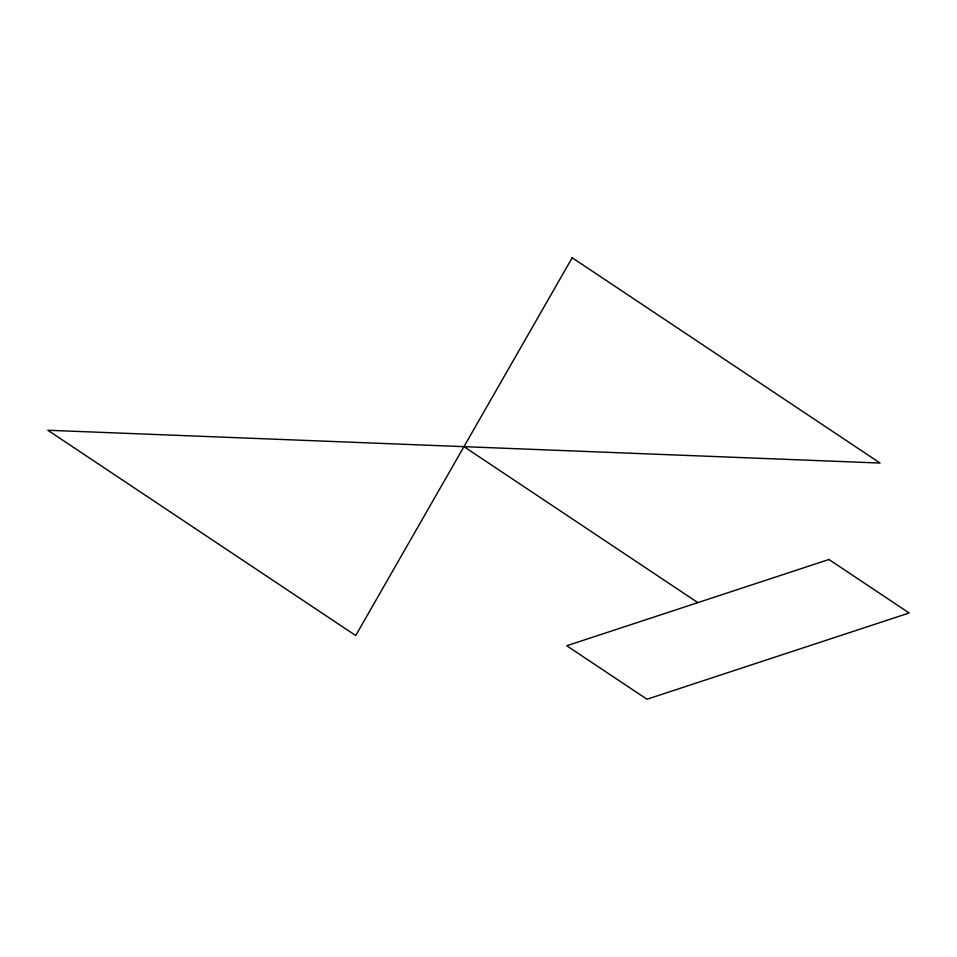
<?xml version="1.0" encoding="UTF-8"?>
<svg xmlns="http://www.w3.org/2000/svg" width="957" height="957" viewBox="0 0 957 957"><rect width="100%" height="100%" fill="white"/><g stroke="black" fill="none" stroke-linecap="round" stroke-linejoin="round"><path stroke-width="1.44" d="M463.954 446.656L697.844 602.623M572.19 257.768L355.717 635.544L47.85 430.255L880.057 463.056L572.19 257.768M828.941 559.498L566.759 645.748L646.98 699.232L909.15 612.994L828.941 559.498"/></g></svg>
